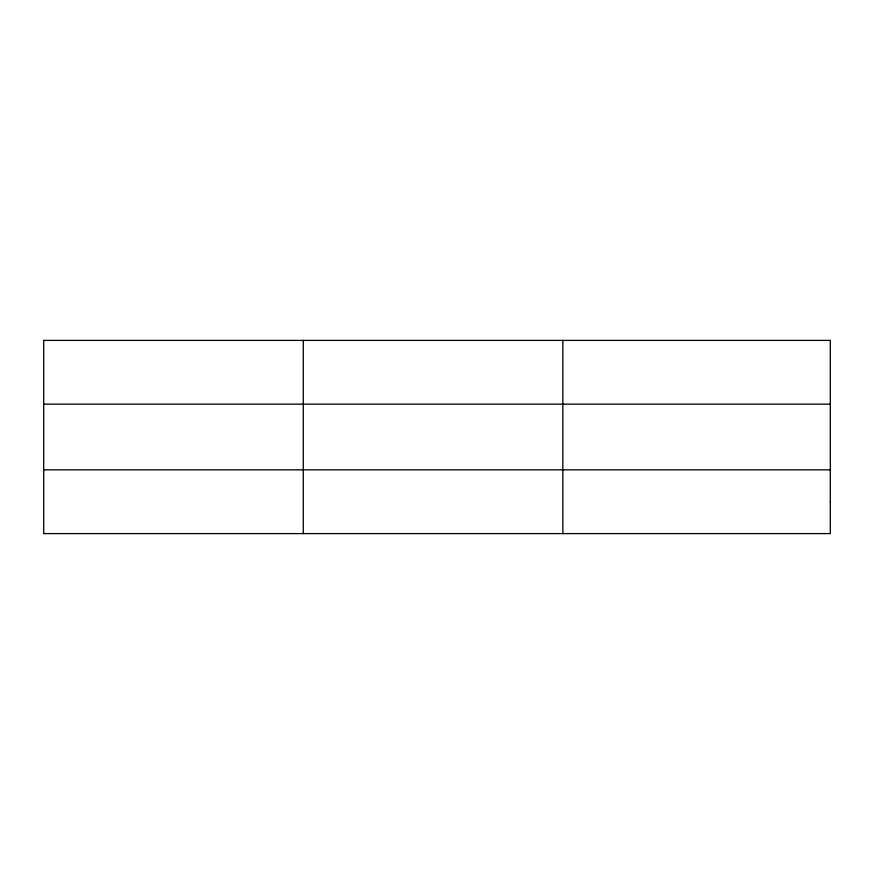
<?xml version="1.0" encoding="UTF-8"?>
<svg xmlns="http://www.w3.org/2000/svg" width="874" height="874" viewBox="0 0 874 874"><rect width="100%" height="100%" fill="white"/><g stroke="black" fill="none" stroke-linecap="round" stroke-linejoin="round"><path stroke-width="1.31" d="M562.856 340.401L562.856 533.599M43.7 404.159L830.3 404.159M43.7 469.841L830.3 469.841M303.278 340.401L303.278 533.599M830.3 501.72L830.3 533.599L43.7 533.599L43.7 340.401L830.3 340.401L830.3 501.72"/></g></svg>
